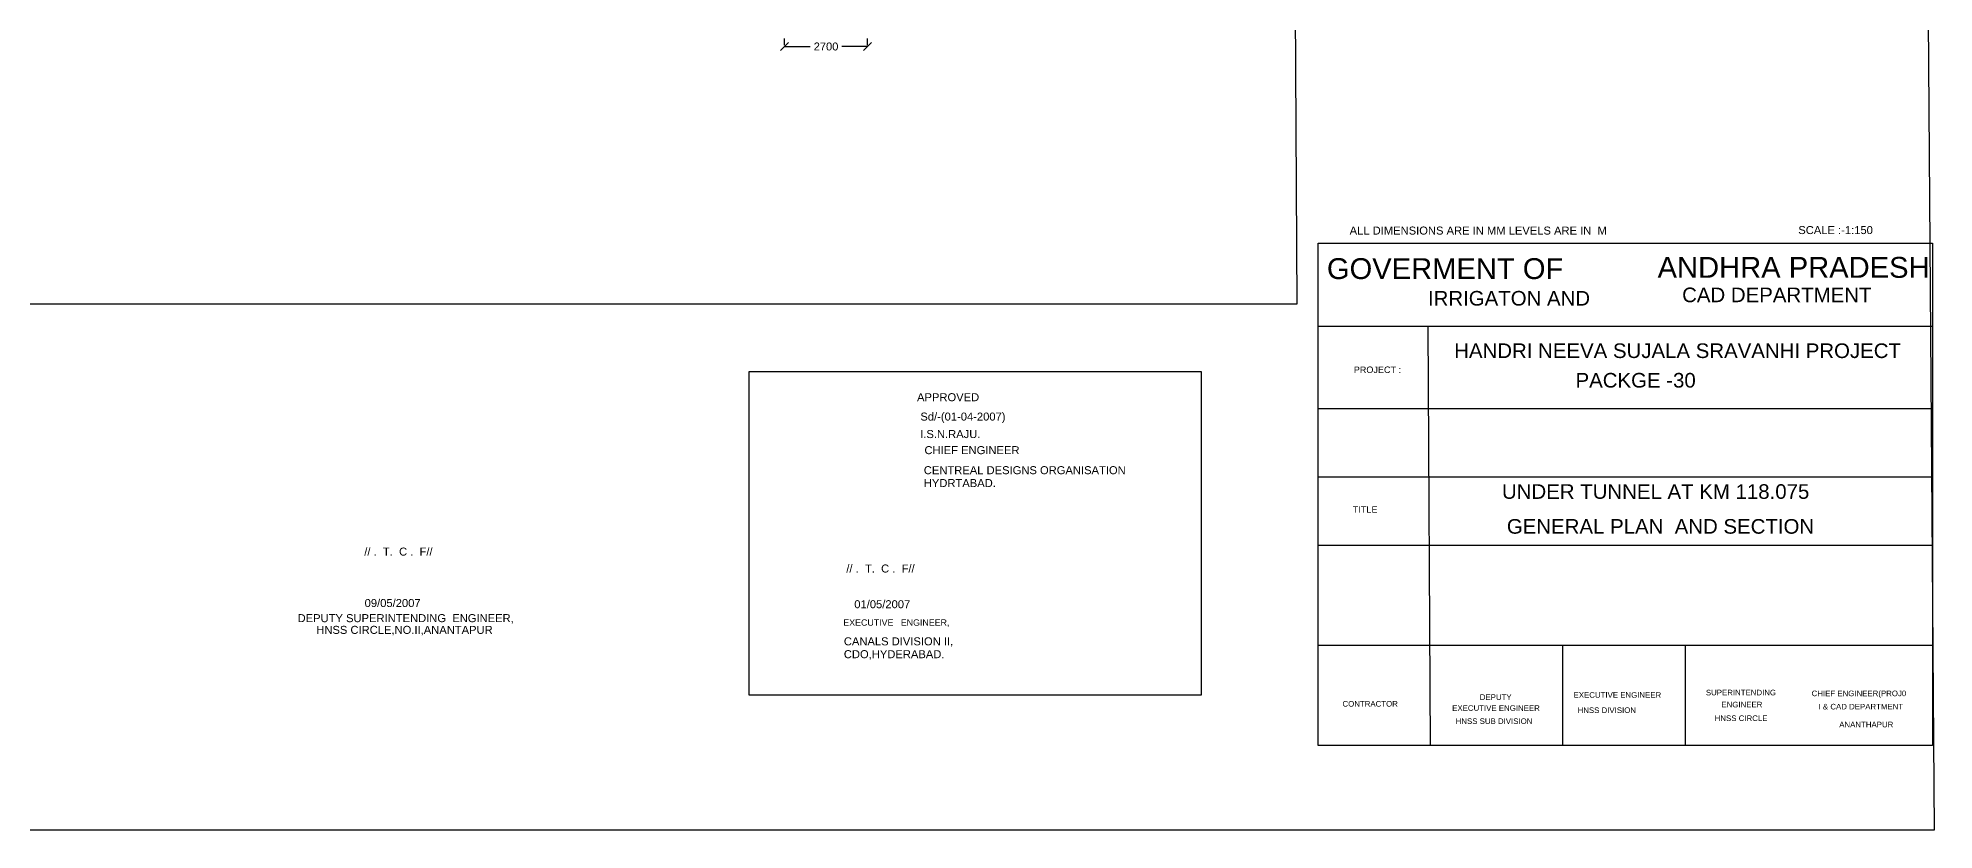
# Model space of a CAD drawing. Header units: inches. Extents: x 112 to 101600, y 95 to 62139.
# Drawn here: x 167.72 to 210.7, y 95.15 to 113.11 of the extents above; entities that cross this region are included whole.
import ezdxf

# ---------------------------------------------------------------- set-up
doc = ezdxf.new("R2010")
doc.units = ezdxf.units.IN
doc.header["$MEASUREMENT"] = 0
doc.layers.add('DRAWING', color=7, linetype='Continuous')
doc.styles.get("Standard").update_dxf_attribs({"font": 'arial.ttf'})
doc.dimstyles.get("Standard").update_dxf_attribs({"dimtxt": 0.18, "dimasz": 0.18, "dimexe": 0.18, "dimexo": 0.0625, "dimgap": 0.09, "dimtad": 0, "dimtih": 1, "dimtoh": 1, "dimdec": 4, "dimzin": 0, "dimdsep": 46, "dimtxsty": 'Standard', "dimblk": 'OBLIQUE', "dimcen": 0.09, "dimadec": 0, "dimazin": 0, "dimtfac": 1, "dimtdec": 4, "dimtofl": 0, "dimtmove": 0, "dimatfit": 3, "dimfxl": 1, "dimtolj": 1, "dimtzin": 0, "dimarcsym": 0})

# ---------------------------------------------------------------- blocks, each defined once
blk = doc.blocks.new('_Oblique')
at = {"color": 0, "linetype": 'ByBlock', "lineweight": -2}
blk.add_line((-0.5, -0.5), (0.5, 0.5), dxfattribs=at)
blk = doc.blocks.new('*D259')
at = {"layer": 'Defpoints', "color": 0, "transparency": 16777216}
for p in [(184.642, 112.881), (186.519, 112.915), (186.519, 112.881)]:
    blk.add_point(p, dxfattribs=at)
at = {"layer": 'DRAWING', "color": 0, "lineweight": -2, "transparency": 16777216}
for p, q in [((184.642, 112.944), (184.642, 113.095)), ((186.519, 112.944), (186.519, 113.095)), ((184.642, 112.915), (185.221, 112.915)), ((186.519, 112.915), (185.941, 112.915))]:
    blk.add_line(p, q, dxfattribs=at)
at = {"layer": 'DRAWING', "color": 0, "lineweight": -2, "transparency": 16777216, "xscale": 0.18, "yscale": 0.18, "zscale": 0.18, "rotation": 180}
blk.add_blockref('_Oblique', (184.642, 112.915), dxfattribs=at)
at = {"layer": 'DRAWING', "color": 0, "lineweight": -2, "transparency": 16777216, "xscale": 0.18, "yscale": 0.18, "zscale": 0.18}
blk.add_blockref('_Oblique', (186.519, 112.915), dxfattribs=at)
at = {"layer": 'DRAWING', "color": 0, "transparency": 16777216, "insert": (185.581, 112.915), "char_height": 0.18, "attachment_point": 5}
blk.add_mtext('\\A1;2700', dxfattribs=at)

msp = doc.modelspace()

# ---------------------------------------------------------------- linework, layer by layer
at = {"layer": 'DRAWING'}
for points in [[(112.84261, 162.25452), (210.20038, 162.55791), (210.6973, 95.15233), (112.84261, 95.15233)], [(196.73297, 108.45799), (210.66397, 108.45799), (210.66397, 97.06993), (196.73297, 97.06993)], [(183.84034, 105.54856), (194.08353, 105.54856), (194.08353, 98.20837), (183.84034, 98.20837)]]:
    msp.add_lwpolyline(points, close=True, dxfattribs=at)
for points in [[(166.83694, 144.33882), (177.58439, 144.37192), (187.27656, 144.50518), (196.00882, 144.59622), (196.08186, 137.994), (196.38829, 137.81183), (195.80674, 137.80537), (196.0856, 137.61099), (196.13522, 134.48812), (196.20881, 129.41265), (196.51192, 129.21767), (195.92372, 129.22542), (196.19606, 129.05091), (196.19689, 116.42714), (196.25427, 107.07362), (113.26422, 107.07362)], [(196.73297, 106.57791), (210.66397, 106.57791)], [(199.28617, 97.06993), (199.2272, 106.57791)], [(196.73297, 104.70736), (210.66397, 104.70736)], [(196.73297, 103.16156), (210.66397, 103.16156)], [(210.66397, 101.60641), (196.73297, 101.60641)], [(210.66397, 99.33507), (196.73297, 99.33507)], [(202.27475, 99.33507), (202.27475, 97.06993)], [(205.0532, 99.33507), (205.0532, 97.06993)]]:
    msp.add_lwpolyline(points, dxfattribs=at)

# ---------------------------------------------------------------- texts
for s, height, p in [('ALL DIMENSIONS ARE IN MM LEVELS ARE IN  M ', 0.1814226, (197.44979, 108.65221)), ('SCALE :-1:150', 0.1814226, (207.61974, 108.6637)), ('GOVERMENT OF  ', 0.4728949, (196.9344, 107.64395)), ('ANDHRA PRADESH ', 0.4728949, (204.42976, 107.67267)), ('CAD DEPARTMENT ', 0.3311521, (204.98623, 107.11952)), ('IRRIGATON AND ', 0.3311521, (199.22464, 107.04278)), ('HANDRI NEEVA SUJALA SRAVANHI PROJECT ', 0.3311521, (199.81954, 105.85378)), ('PROJECT :', 0.14702, (197.54329, 105.5145)), ('PACKGE -30', 0.331152, (202.56998, 105.18423)), ('APPROVED', 0.181423, (187.64353, 104.87434)), ('Sd/-(01-04-2007)', 0.1814226, (187.71924, 104.4357)), ('I.S.N.RAJU.', 0.1814226, (187.71496, 104.03937)), ('CHIEF ENGINEER', 0.1814226, (187.81189, 103.67442)), ('CENTREAL DESIGNS ORGANISATION ', 0.1814226, (187.79698, 103.22009)), ('HYDRTABAD.', 0.181423, (187.79698, 102.92865)), ('UNDER TUNNEL AT KM 118.075', 0.3311521, (200.9029, 102.66134)), ('TITLE ', 0.14702, (197.52176, 102.34717)), ('GENERAL PLAN  AND SECTION', 0.3311521, (201.01338, 101.87148)), ('// .  T.  C .  F//', 0.1814226, (175.11372, 101.37466)), ('// .  T.  C .  F//', 0.1814226, (186.04033, 100.99123)), ('09/05/2007', 0.181423, (175.1222, 100.2088)), ('01/05/2007', 0.181423, (186.22083, 100.18147)), ('DEPUTY SUPERINTENDING  ENGINEER,', 0.1814226, (173.60199, 99.86596)), ('HNSS CIRCLE,NO.II,ANANTAPUR', 0.1814226, (174.02593, 99.60027)), ('EXECUTIVE   ENGINEER,', 0.1434608, (185.97235, 99.78496)), ('CANALS DIVISION II,', 0.1814226, (185.98433, 99.34035)), ('CDO,HYDERABAD.', 0.1814226, (185.98433, 99.04891)), ('CONTRACTOR', 0.127322, (197.28746, 97.95112)), ('DEPUTY ', 0.127322, (200.39926, 98.10333)), ('EXECUTIVE ENGINEER ', 0.1273219, (202.52545, 98.15173)), ('SUPERINTENDING ', 0.1273219, (205.52473, 98.2062)), ('ENGINEER ', 0.127322, (205.87678, 97.93337)), ('CHIEF ENGINEER(PROJ0', 0.1273219, (207.92156, 98.18763)), ('I & CAD DEPARTMENT ', 0.1273219, (208.07923, 97.88695)), ('EXECUTIVE ENGINEER ', 0.1273219, (199.77407, 97.85475)), ('HNSS SUB DIVISION ', 0.1273219, (199.85297, 97.55766)), ('HNSS DIVISION ', 0.1273219, (202.6165, 97.80614)), ('HNSS CIRCLE', 0.1273219, (205.72503, 97.62416)), ('ANANTHAPUR', 0.127322, (208.54747, 97.48129))]:
    msp.add_text(s, height=height, dxfattribs=at).set_placement(p)

# ---------------------------------------------------------------- dimensions: what is measured, and where the dimension line sits
dim = msp.add_linear_dim(base=(186.51898, 112.91544), p1=(184.64241, 112.88119), p2=(186.51898, 112.88119), text='2700', dimstyle='Standard', dxfattribs=at)
dim.commit()
dim.dimension.update_dxf_attribs({"geometry": '*D259', "text_midpoint": (185.58069, 112.91544)})

doc.saveas('drawing.dxf')
